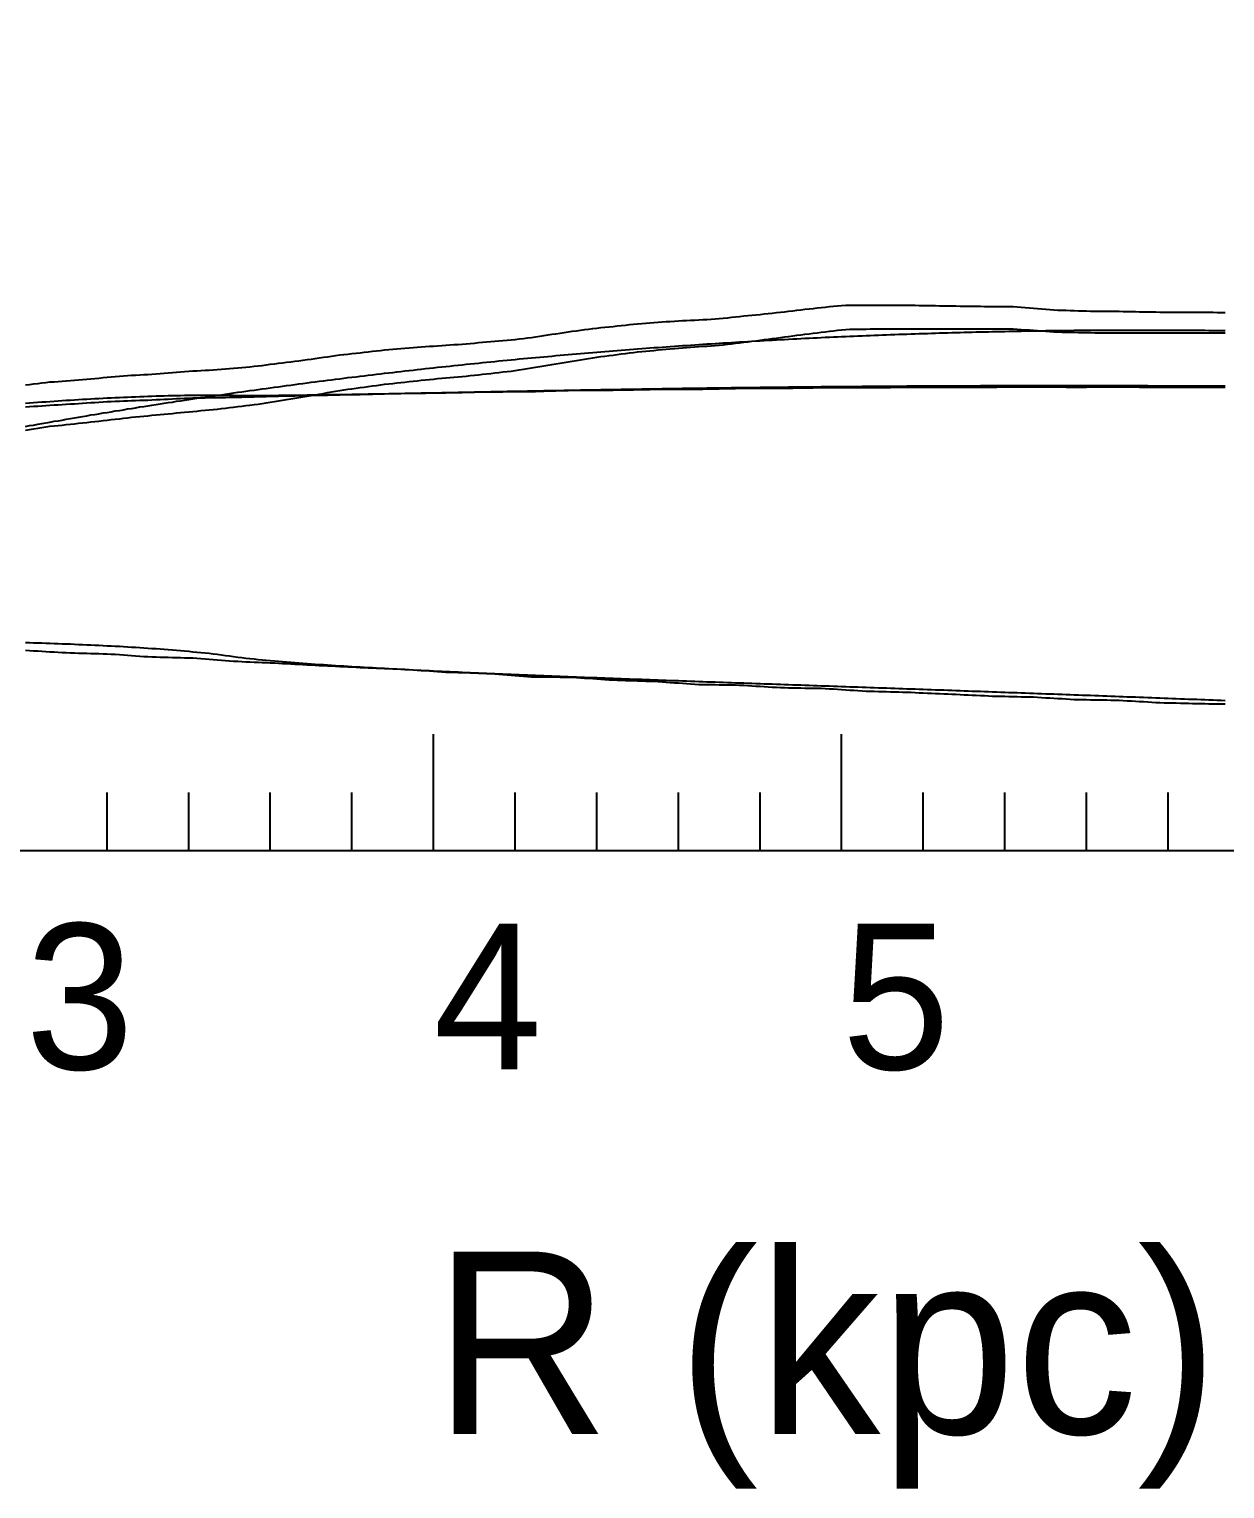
# Model space of a CAD drawing. Extents: x -35 to 185, y -35 to 125.
# Drawn here: x 67.4 to 133, y -35 to 45.1 of the extents above; entities that cross this region are included whole.
import ezdxf

# ---------------------------------------------------------------- set-up
doc = ezdxf.new("R2010")
doc.units = 0

msp = doc.modelspace()

# ---------------------------------------------------------------- linework, layer by layer
at = {"color": 0}
for p, q in [((89.6, 0), (89.6, 6.4)), ((112, 0), (112, 6.4)), ((71.68, 0), (71.68, 3.2)), ((76.16, 0), (76.16, 3.2)), ((80.64, 0), (80.64, 3.2)), ((85.12, 0), (85.12, 3.2)), ((94.08, 0), (94.08, 3.2)), ((98.56, 0), (98.56, 3.2)), ((103.04, 0), (103.04, 3.2)), ((107.52, 0), (107.52, 3.2)), ((116.48, 0), (116.48, 3.2)), ((120.96, 0), (120.96, 3.2)), ((125.44, 0), (125.44, 3.2)), ((129.92, 0), (129.92, 3.2))]:
    msp.add_line(p, q, dxfattribs=at)
msp.add_lwpolyline([(0, 0), (0, 99.174), (179.2, 99.174), (179.2, 0)], close=True, dxfattribs=at)
at = {"color": 1}
msp.add_lwpolyline([(67.2, 25.56), (67.424, 25.586), (67.648, 25.614), (67.872, 25.641), (68.096, 25.668), (68.32, 25.695), (68.544, 25.722), (68.768, 25.733), (68.992, 25.749), (69.216, 25.766), (69.44, 25.782), (69.664, 25.801), (69.888, 25.82), (70.112, 25.839), (70.336, 25.858), (70.56, 25.877), (70.784, 25.896), (71.008, 25.917), (71.232, 25.938), (71.456, 25.959), (71.68, 25.98), (71.904, 25.999), (72.128, 26.016), (72.352, 26.033), (72.576, 26.05), (72.8, 26.067), (73.024, 26.085), (73.248, 26.098), (73.472, 26.111), (73.696, 26.124), (73.92, 26.137), (74.144, 26.15), (74.368, 26.168), (74.592, 26.185), (74.816, 26.203), (75.04, 26.22), (75.264, 26.237), (75.488, 26.254), (75.712, 26.271), (75.936, 26.289), (76.16, 26.306), (76.384, 26.323), (76.608, 26.336), (76.832, 26.349), (77.056, 26.361), (77.28, 26.374), (77.504, 26.386), (77.728, 26.399), (77.952, 26.419), (78.176, 26.438), (78.4, 26.456), (78.624, 26.475), (78.848, 26.495), (79.072, 26.517), (79.296, 26.538), (79.52, 26.56), (79.744, 26.582), (79.968, 26.603), (80.192, 26.632), (80.416, 26.66), (80.64, 26.689), (80.864, 26.717), (81.088, 26.746), (81.312, 26.773), (81.536, 26.801), (81.76, 26.829), (81.984, 26.857), (82.208, 26.885), (82.432, 26.916), (82.656, 26.947), (82.88, 26.978), (83.104, 27.01), (83.328, 27.041), (83.552, 27.073), (83.776, 27.105), (84, 27.137), (84.224, 27.169), (84.448, 27.201), (84.672, 27.233), (84.896, 27.254), (85.12, 27.278), (85.344, 27.303), (85.568, 27.327), (85.792, 27.352), (86.016, 27.377), (86.24, 27.402), (86.464, 27.427), (86.688, 27.452), (86.912, 27.477), (87.136, 27.496), (87.36, 27.516), (87.584, 27.536), (87.808, 27.556), (88.032, 27.576), (88.256, 27.593), (88.48, 27.611), (88.704, 27.629), (88.928, 27.647), (89.152, 27.665), (89.376, 27.68), (89.6, 27.694), (89.824, 27.707), (90.048, 27.721), (90.272, 27.735), (90.496, 27.752), (90.72, 27.768), (90.944, 27.785), (91.168, 27.801), (91.392, 27.818), (91.616, 27.836), (91.84, 27.857), (92.064, 27.878), (92.288, 27.899), (92.512, 27.92), (92.736, 27.938), (92.96, 27.955), (93.184, 27.972), (93.408, 27.99), (93.632, 28.007), (93.856, 28.025), (94.08, 28.055), (94.304, 28.083), (94.528, 28.111), (94.752, 28.139), (94.976, 28.169), (95.2, 28.202), (95.424, 28.235), (95.648, 28.269), (95.872, 28.302), (96.096, 28.335), (96.32, 28.369), (96.544, 28.402), (96.768, 28.436), (96.992, 28.47), (97.216, 28.504), (97.44, 28.533), (97.664, 28.563), (97.888, 28.593), (98.112, 28.623), (98.336, 28.654), (98.56, 28.679), (98.784, 28.701), (99.008, 28.723), (99.232, 28.746), (99.456, 28.768), (99.68, 28.792), (99.904, 28.817), (100.128, 28.842), (100.352, 28.867), (100.576, 28.891), (100.8, 28.916), (101.024, 28.932), (101.248, 28.949), (101.472, 28.967), (101.696, 28.985), (101.92, 29.001), (102.144, 29.016), (102.368, 29.031), (102.592, 29.047), (102.816, 29.062), (103.04, 29.077), (103.264, 29.087), (103.488, 29.097), (103.712, 29.107), (103.936, 29.117), (104.16, 29.127), (104.384, 29.142), (104.608, 29.156), (104.832, 29.169), (105.056, 29.183), (105.28, 29.197), (105.504, 29.219), (105.728, 29.245), (105.952, 29.27), (106.176, 29.295), (106.4, 29.32), (106.624, 29.342), (106.848, 29.364), (107.072, 29.387), (107.296, 29.409), (107.52, 29.431), (107.744, 29.453), (107.968, 29.478), (108.192, 29.502), (108.416, 29.526), (108.64, 29.55), (108.864, 29.576), (109.088, 29.603), (109.312, 29.63), (109.536, 29.658), (109.76, 29.685), (109.984, 29.712), (110.208, 29.736), (110.432, 29.761), (110.656, 29.785), (110.88, 29.81), (111.104, 29.834), (111.328, 29.854), (111.552, 29.875), (111.776, 29.896), (112, 29.918), (112.224, 29.939), (112.448, 29.941), (112.672, 29.939), (112.896, 29.937), (113.12, 29.936), (113.344, 29.934), (113.568, 29.935), (113.792, 29.936), (114.016, 29.937), (114.24, 29.938), (114.464, 29.939), (114.688, 29.939), (114.912, 29.937), (115.136, 29.936), (115.36, 29.934), (115.584, 29.933), (115.808, 29.93), (116.032, 29.927), (116.256, 29.924), (116.48, 29.921), (116.704, 29.918), (116.928, 29.915), (117.152, 29.911), (117.376, 29.907), (117.6, 29.903), (117.824, 29.9), (118.048, 29.896), (118.272, 29.892), (118.496, 29.888), (118.72, 29.884), (118.944, 29.881), (119.168, 29.877), (119.392, 29.874), (119.616, 29.871), (119.84, 29.868), (120.064, 29.865), (120.288, 29.862), (120.512, 29.861), (120.736, 29.859), (120.96, 29.858), (121.184, 29.856), (121.408, 29.855), (121.632, 29.843), (121.856, 29.826), (122.08, 29.81), (122.304, 29.793), (122.528, 29.776), (122.752, 29.758), (122.976, 29.739), (123.2, 29.72), (123.424, 29.701), (123.648, 29.683), (123.872, 29.664), (124.096, 29.66), (124.32, 29.652), (124.544, 29.643), (124.768, 29.635), (124.992, 29.629), (125.216, 29.624), (125.44, 29.618), (125.664, 29.613), (125.888, 29.607), (126.112, 29.602), (126.336, 29.601), (126.56, 29.6), (126.784, 29.599), (127.008, 29.598), (127.232, 29.597), (127.456, 29.592), (127.68, 29.589), (127.904, 29.585), (128.128, 29.581), (128.352, 29.578), (128.576, 29.574), (128.8, 29.571), (129.024, 29.567), (129.248, 29.563), (129.472, 29.56), (129.696, 29.559), (129.92, 29.557), (130.144, 29.555), (130.368, 29.554), (130.592, 29.552), (130.816, 29.551), (131.04, 29.549), (131.264, 29.548), (131.488, 29.546), (131.712, 29.545), (131.936, 29.544), (132.16, 29.543), (132.384, 29.542), (132.608, 29.541), (132.832, 29.54), (133.056, 29.539)], dxfattribs=at)
at = {"color": 2}
for points in [[(67.2, 25.56), (67.424, 25.586), (67.648, 25.614), (67.872, 25.641), (68.096, 25.668), (68.32, 25.695), (68.544, 25.722), (68.768, 25.733), (68.992, 25.749), (69.216, 25.766), (69.44, 25.782), (69.664, 25.801), (69.888, 25.82), (70.112, 25.839), (70.336, 25.858), (70.56, 25.877), (70.784, 25.896), (71.008, 25.917), (71.232, 25.938), (71.456, 25.959), (71.68, 25.98), (71.904, 25.999), (72.128, 26.016), (72.352, 26.033), (72.576, 26.05), (72.8, 26.067), (73.024, 26.085), (73.248, 26.098), (73.472, 26.111), (73.696, 26.124), (73.92, 26.137), (74.144, 26.15), (74.368, 26.168), (74.592, 26.185), (74.816, 26.203), (75.04, 26.22), (75.264, 26.237), (75.488, 26.254), (75.712, 26.271), (75.936, 26.289), (76.16, 26.306), (76.384, 26.323), (76.608, 26.336), (76.832, 26.349), (77.056, 26.361), (77.28, 26.374), (77.504, 26.386), (77.728, 26.399), (77.952, 26.419), (78.176, 26.438), (78.4, 26.456), (78.624, 26.475), (78.848, 26.495), (79.072, 26.517), (79.296, 26.538), (79.52, 26.56), (79.744, 26.582), (79.968, 26.603), (80.192, 26.632), (80.416, 26.66), (80.64, 26.689), (80.864, 26.717), (81.088, 26.746), (81.312, 26.773), (81.536, 26.801), (81.76, 26.829), (81.984, 26.857), (82.208, 26.885), (82.432, 26.916), (82.656, 26.947), (82.88, 26.978), (83.104, 27.01), (83.328, 27.041), (83.552, 27.073), (83.776, 27.105), (84, 27.137), (84.224, 27.169), (84.448, 27.201), (84.672, 27.233), (84.896, 27.254), (85.12, 27.278), (85.344, 27.303), (85.568, 27.327), (85.792, 27.352), (86.016, 27.377), (86.24, 27.402), (86.464, 27.427), (86.688, 27.452), (86.912, 27.477), (87.136, 27.496), (87.36, 27.516), (87.584, 27.536), (87.808, 27.556), (88.032, 27.576), (88.256, 27.593), (88.48, 27.611), (88.704, 27.629), (88.928, 27.647), (89.152, 27.665), (89.376, 27.68), (89.6, 27.694), (89.824, 27.707), (90.048, 27.721), (90.272, 27.735), (90.496, 27.752), (90.72, 27.768), (90.944, 27.785), (91.168, 27.801), (91.392, 27.818), (91.616, 27.836), (91.84, 27.857), (92.064, 27.878), (92.288, 27.899), (92.512, 27.92), (92.736, 27.938), (92.96, 27.955), (93.184, 27.972), (93.408, 27.99), (93.632, 28.007), (93.856, 28.025), (94.08, 28.055), (94.304, 28.083), (94.528, 28.111), (94.752, 28.139), (94.976, 28.169), (95.2, 28.202), (95.424, 28.235), (95.648, 28.269), (95.872, 28.302), (96.096, 28.335), (96.32, 28.369), (96.544, 28.402), (96.768, 28.436), (96.992, 28.47), (97.216, 28.504), (97.44, 28.533), (97.664, 28.563), (97.888, 28.593), (98.112, 28.623), (98.336, 28.654), (98.56, 28.679), (98.784, 28.701), (99.008, 28.723), (99.232, 28.746), (99.456, 28.768), (99.68, 28.792), (99.904, 28.817), (100.128, 28.842), (100.352, 28.867), (100.576, 28.891), (100.8, 28.916), (101.024, 28.932), (101.248, 28.949), (101.472, 28.967), (101.696, 28.985), (101.92, 29.001), (102.144, 29.016), (102.368, 29.031), (102.592, 29.047), (102.816, 29.062), (103.04, 29.077), (103.264, 29.087), (103.488, 29.097), (103.712, 29.107), (103.936, 29.117), (104.16, 29.127), (104.384, 29.142), (104.608, 29.156), (104.832, 29.169), (105.056, 29.183), (105.28, 29.197), (105.504, 29.219), (105.728, 29.245), (105.952, 29.27), (106.176, 29.295), (106.4, 29.32), (106.624, 29.342), (106.848, 29.364), (107.072, 29.387), (107.296, 29.409), (107.52, 29.431), (107.744, 29.453), (107.968, 29.478), (108.192, 29.502), (108.416, 29.526), (108.64, 29.55), (108.864, 29.576), (109.088, 29.603), (109.312, 29.63), (109.536, 29.658), (109.76, 29.685), (109.984, 29.712), (110.208, 29.736), (110.432, 29.761), (110.656, 29.785), (110.88, 29.81), (111.104, 29.834), (111.328, 29.854), (111.552, 29.875), (111.776, 29.896), (112, 29.918), (112.224, 29.939), (112.448, 29.941), (112.672, 29.939), (112.896, 29.937), (113.12, 29.936), (113.344, 29.934), (113.568, 29.935), (113.792, 29.936), (114.016, 29.937), (114.24, 29.938), (114.464, 29.939), (114.688, 29.939), (114.912, 29.937), (115.136, 29.936), (115.36, 29.934), (115.584, 29.933), (115.808, 29.93), (116.032, 29.927), (116.256, 29.924), (116.48, 29.921), (116.704, 29.918), (116.928, 29.915), (117.152, 29.911), (117.376, 29.907), (117.6, 29.903), (117.824, 29.9), (118.048, 29.896), (118.272, 29.892), (118.496, 29.888), (118.72, 29.884), (118.944, 29.881), (119.168, 29.877), (119.392, 29.874), (119.616, 29.871), (119.84, 29.868), (120.064, 29.865), (120.288, 29.862), (120.512, 29.861), (120.736, 29.859), (120.96, 29.858), (121.184, 29.856), (121.408, 29.855), (121.632, 29.843), (121.856, 29.826), (122.08, 29.81), (122.304, 29.793), (122.528, 29.776), (122.752, 29.758), (122.976, 29.739), (123.2, 29.72), (123.424, 29.701), (123.648, 29.683), (123.872, 29.664), (124.096, 29.66), (124.32, 29.652), (124.544, 29.643), (124.768, 29.635), (124.992, 29.629), (125.216, 29.624), (125.44, 29.618), (125.664, 29.613), (125.888, 29.607), (126.112, 29.602), (126.336, 29.601), (126.56, 29.6), (126.784, 29.599), (127.008, 29.598), (127.232, 29.597), (127.456, 29.592), (127.68, 29.589), (127.904, 29.585), (128.128, 29.581), (128.352, 29.578), (128.576, 29.574), (128.8, 29.571), (129.024, 29.567), (129.248, 29.563), (129.472, 29.56), (129.696, 29.559), (129.92, 29.557), (130.144, 29.555), (130.368, 29.554), (130.592, 29.552), (130.816, 29.551), (131.04, 29.549), (131.264, 29.548), (131.488, 29.546), (131.712, 29.545), (131.936, 29.544), (132.16, 29.543), (132.384, 29.542), (132.608, 29.541), (132.832, 29.54), (133.056, 29.539)], [(67.2, 23.276), (67.424, 23.325), (67.648, 23.355), (67.872, 23.396), (68.096, 23.445), (68.32, 23.474), (68.544, 23.515), (68.768, 23.563), (68.992, 23.592), (69.216, 23.632), (69.44, 23.679), (69.664, 23.709), (69.888, 23.748), (70.112, 23.794), (70.336, 23.824), (70.56, 23.863), (70.784, 23.908), (71.008, 23.937), (71.232, 23.975), (71.456, 24.02), (71.68, 24.049), (71.904, 24.087), (72.128, 24.131), (72.352, 24.159), (72.576, 24.196), (72.8, 24.24), (73.024, 24.268), (73.248, 24.305), (73.472, 24.347), (73.696, 24.375), (73.92, 24.412), (74.144, 24.453), (74.368, 24.481), (74.592, 24.517), (74.816, 24.558), (75.04, 24.586), (75.264, 24.621), (75.488, 24.661), (75.712, 24.689), (75.936, 24.723), (76.16, 24.763), (76.384, 24.79), (76.608, 24.825), (76.832, 24.864), (77.056, 24.891), (77.28, 24.924), (77.504, 24.963), (77.728, 24.989), (77.952, 25.022), (78.176, 25.06), (78.4, 25.087), (78.624, 25.119), (78.848, 25.156), (79.072, 25.182), (79.296, 25.214), (79.52, 25.251), (79.744, 25.277), (79.968, 25.308), (80.192, 25.344), (80.416, 25.37), (80.64, 25.401), (80.864, 25.436), (81.088, 25.461), (81.312, 25.492), (81.536, 25.526), (81.76, 25.551), (81.984, 25.581), (82.208, 25.615), (82.432, 25.64), (82.656, 25.669), (82.88, 25.703), (83.104, 25.727), (83.328, 25.756), (83.552, 25.789), (83.776, 25.813), (84, 25.842), (84.224, 25.874), (84.448, 25.898), (84.672, 25.926), (84.896, 25.957), (85.12, 25.981), (85.344, 26.008), (85.568, 26.039), (85.792, 26.063), (86.016, 26.089), (86.24, 26.12), (86.464, 26.143), (86.688, 26.169), (86.912, 26.199), (87.136, 26.222), (87.36, 26.248), (87.584, 26.277), (87.808, 26.3), (88.032, 26.325), (88.256, 26.354), (88.48, 26.376), (88.704, 26.401), (88.928, 26.429), (89.152, 26.451), (89.376, 26.475), (89.6, 26.503), (89.824, 26.524), (90.048, 26.548), (90.272, 26.575), (90.496, 26.596), (90.72, 26.62), (90.944, 26.647), (91.168, 26.667), (91.392, 26.69), (91.616, 26.716), (91.84, 26.737), (92.064, 26.759), (92.288, 26.785), (92.512, 26.805), (92.736, 26.827), (92.96, 26.852), (93.184, 26.872), (93.408, 26.893), (93.632, 26.918), (93.856, 26.937), (94.08, 26.958), (94.304, 26.982), (94.528, 27.001), (94.752, 27.022), (94.976, 27.045), (95.2, 27.064), (95.424, 27.084), (95.648, 27.107), (95.872, 27.125), (96.096, 27.145), (96.32, 27.168), (96.544, 27.186), (96.768, 27.205), (96.992, 27.227), (97.216, 27.244), (97.44, 27.263), (97.664, 27.285), (97.888, 27.302), (98.112, 27.32), (98.336, 27.341), (98.56, 27.358), (98.784, 27.376), (99.008, 27.396), (99.232, 27.413), (99.456, 27.43), (99.68, 27.45), (99.904, 27.466), (100.128, 27.483), (100.352, 27.503), (100.576, 27.519), (100.8, 27.535), (101.024, 27.554), (101.248, 27.57), (101.472, 27.586), (101.696, 27.604), (101.92, 27.619), (102.144, 27.635), (102.368, 27.653), (102.592, 27.668), (102.816, 27.683), (103.04, 27.7), (103.264, 27.715), (103.488, 27.73), (103.712, 27.746), (103.936, 27.76), (104.16, 27.775), (104.384, 27.791), (104.608, 27.805), (104.832, 27.819), (105.056, 27.835), (105.28, 27.848), (105.504, 27.862), (105.728, 27.877), (105.952, 27.89), (106.176, 27.903), (106.4, 27.918), (106.624, 27.931), (106.848, 27.943), (107.072, 27.958), (107.296, 27.97), (107.52, 27.982), (107.744, 27.996), (107.968, 28.008), (108.192, 28.02), (108.416, 28.034), (108.64, 28.045), (108.864, 28.056), (109.088, 28.07), (109.312, 28.081), (109.536, 28.092), (109.76, 28.104), (109.984, 28.115), (110.208, 28.125), (110.432, 28.138), (110.656, 28.148), (110.88, 28.158), (111.104, 28.17), (111.328, 28.18), (111.552, 28.189), (111.776, 28.201), (112, 28.21), (112.224, 28.219), (112.448, 28.23), (112.672, 28.239), (112.896, 28.248), (113.12, 28.259), (113.344, 28.267), (113.568, 28.276), (113.792, 28.286), (114.016, 28.294), (114.24, 28.302), (114.464, 28.312), (114.688, 28.32), (114.912, 28.327), (115.136, 28.336), (115.36, 28.344), (115.584, 28.351), (115.808, 28.36), (116.032, 28.367), (116.256, 28.374), (116.48, 28.382), (116.704, 28.389), (116.928, 28.395), (117.152, 28.403), (117.376, 28.409), (117.6, 28.415), (117.824, 28.422), (118.048, 28.428), (118.272, 28.434), (118.496, 28.441), (118.72, 28.447), (118.944, 28.452), (119.168, 28.458), (119.392, 28.463), (119.616, 28.468), (119.84, 28.474), (120.064, 28.479), (120.288, 28.483), (120.512, 28.489), (120.736, 28.493), (120.96, 28.497), (121.184, 28.502), (121.408, 28.506), (121.632, 28.51), (121.856, 28.515), (122.08, 28.518), (122.304, 28.522), (122.528, 28.526), (122.752, 28.529), (122.976, 28.532), (123.2, 28.536), (123.424, 28.539), (123.648, 28.541), (123.872, 28.544), (124.096, 28.547), (124.32, 28.549), (124.544, 28.552), (124.768, 28.554), (124.992, 28.555), (125.216, 28.558), (125.44, 28.56), (125.664, 28.561), (125.888, 28.563), (126.112, 28.564), (126.336, 28.565), (126.56, 28.567), (126.784, 28.568), (127.008, 28.568), (127.232, 28.569), (127.456, 28.57), (127.68, 28.57), (127.904, 28.571), (128.128, 28.571), (128.352, 28.571), (128.576, 28.571), (128.8, 28.571), (129.024, 28.57), (129.248, 28.57), (129.472, 28.569), (129.696, 28.568), (129.92, 28.568), (130.144, 28.567), (130.368, 28.565), (130.592, 28.564), (130.816, 28.563), (131.04, 28.561), (131.264, 28.56), (131.488, 28.558), (131.712, 28.556), (131.936, 28.554), (132.16, 28.552), (132.384, 28.549), (132.608, 28.547), (132.832, 28.545), (133.056, 28.541)], [(67.2, 11.422), (67.424, 11.416), (67.648, 11.411), (67.872, 11.403), (68.096, 11.397), (68.32, 11.392), (68.544, 11.382), (68.768, 11.375), (68.992, 11.367), (69.216, 11.36), (69.44, 11.35), (69.664, 11.342), (69.888, 11.334), (70.112, 11.323), (70.336, 11.314), (70.56, 11.304), (70.784, 11.294), (71.008, 11.283), (71.232, 11.273), (71.456, 11.263), (71.68, 11.25), (71.904, 11.238), (72.128, 11.226), (72.352, 11.214), (72.576, 11.201), (72.8, 11.189), (73.024, 11.176), (73.248, 11.161), (73.472, 11.147), (73.696, 11.132), (73.92, 11.118), (74.144, 11.102), (74.368, 11.087), (74.592, 11.071), (74.816, 11.053), (75.04, 11.036), (75.264, 11.018), (75.488, 11), (75.712, 10.981), (75.936, 10.962), (76.16, 10.943), (76.384, 10.921), (76.608, 10.9), (76.832, 10.878), (77.056, 10.855), (77.28, 10.83), (77.504, 10.805), (77.728, 10.778), (77.952, 10.748), (78.176, 10.718), (78.4, 10.686), (78.624, 10.655), (78.848, 10.624), (79.072, 10.596), (79.296, 10.569), (79.52, 10.543), (79.744, 10.519), (79.968, 10.496), (80.192, 10.474), (80.416, 10.452), (80.64, 10.432), (80.864, 10.412), (81.088, 10.392), (81.312, 10.374), (81.536, 10.355), (81.76, 10.338), (81.984, 10.32), (82.208, 10.303), (82.432, 10.287), (82.656, 10.27), (82.88, 10.254), (83.104, 10.238), (83.328, 10.223), (83.552, 10.208), (83.776, 10.193), (84, 10.179), (84.224, 10.164), (84.448, 10.15), (84.672, 10.136), (84.896, 10.122), (85.12, 10.108), (85.344, 10.096), (85.568, 10.083), (85.792, 10.069), (86.016, 10.056), (86.24, 10.044), (86.464, 10.031), (86.688, 10.019), (86.912, 10.007), (87.136, 9.995), (87.36, 9.983), (87.584, 9.971), (87.808, 9.959), (88.032, 9.948), (88.256, 9.936), (88.48, 9.925), (88.704, 9.914), (88.928, 9.903), (89.152, 9.892), (89.376, 9.881), (89.6, 9.87), (89.824, 9.859), (90.048, 9.849), (90.272, 9.839), (90.496, 9.828), (90.72, 9.818), (90.944, 9.807), (91.168, 9.797), (91.392, 9.787), (91.616, 9.777), (91.84, 9.768), (92.064, 9.757), (92.288, 9.748), (92.512, 9.738), (92.736, 9.728), (92.96, 9.718), (93.184, 9.709), (93.408, 9.7), (93.632, 9.69), (93.856, 9.681), (94.08, 9.671), (94.304, 9.662), (94.528, 9.653), (94.752, 9.644), (94.976, 9.635), (95.2, 9.626), (95.424, 9.617), (95.648, 9.608), (95.872, 9.599), (96.096, 9.59), (96.32, 9.581), (96.544, 9.573), (96.768, 9.563), (96.992, 9.555), (97.216, 9.546), (97.44, 9.537), (97.664, 9.529), (97.888, 9.52), (98.112, 9.512), (98.336, 9.503), (98.56, 9.495), (98.784, 9.486), (99.008, 9.478), (99.232, 9.469), (99.456, 9.461), (99.68, 9.453), (99.904, 9.444), (100.128, 9.436), (100.352, 9.428), (100.576, 9.419), (100.8, 9.411), (101.024, 9.403), (101.248, 9.395), (101.472, 9.387), (101.696, 9.378), (101.92, 9.37), (102.144, 9.362), (102.368, 9.354), (102.592, 9.346), (102.816, 9.338), (103.04, 9.33), (103.264, 9.322), (103.488, 9.314), (103.712, 9.306), (103.936, 9.298), (104.16, 9.29), (104.384, 9.282), (104.608, 9.274), (104.832, 9.266), (105.056, 9.258), (105.28, 9.25), (105.504, 9.242), (105.728, 9.234), (105.952, 9.227), (106.176, 9.218), (106.4, 9.211), (106.624, 9.203), (106.848, 9.195), (107.072, 9.187), (107.296, 9.179), (107.52, 9.171), (107.744, 9.163), (107.968, 9.156), (108.192, 9.148), (108.416, 9.14), (108.64, 9.132), (108.864, 9.124), (109.088, 9.116), (109.312, 9.108), (109.536, 9.101), (109.76, 9.093), (109.984, 9.085), (110.208, 9.077), (110.432, 9.07), (110.656, 9.062), (110.88, 9.054), (111.104, 9.046), (111.328, 9.038), (111.552, 9.03), (111.776, 9.022), (112, 9.015), (112.224, 9.007), (112.448, 8.999), (112.672, 8.991), (112.896, 8.983), (113.12, 8.975), (113.344, 8.968), (113.568, 8.96), (113.792, 8.952), (114.016, 8.944), (114.24, 8.936), (114.464, 8.928), (114.688, 8.921), (114.912, 8.913), (115.136, 8.905), (115.36, 8.897), (115.584, 8.889), (115.808, 8.881), (116.032, 8.873), (116.256, 8.865), (116.48, 8.857), (116.704, 8.85), (116.928, 8.842), (117.152, 8.834), (117.376, 8.826), (117.6, 8.818), (117.824, 8.81), (118.048, 8.802), (118.272, 8.794), (118.496, 8.786), (118.72, 8.778), (118.944, 8.77), (119.168, 8.762), (119.392, 8.754), (119.616, 8.746), (119.84, 8.738), (120.064, 8.73), (120.288, 8.722), (120.512, 8.714), (120.736, 8.706), (120.96, 8.698), (121.184, 8.689), (121.408, 8.681), (121.632, 8.673), (121.856, 8.665), (122.08, 8.657), (122.304, 8.649), (122.528, 8.641), (122.752, 8.633), (122.976, 8.625), (123.2, 8.616), (123.424, 8.608), (123.648, 8.6), (123.872, 8.592), (124.096, 8.583), (124.32, 8.575), (124.544, 8.567), (124.768, 8.559), (124.992, 8.55), (125.216, 8.542), (125.44, 8.534), (125.664, 8.526), (125.888, 8.517), (126.112, 8.509), (126.336, 8.501), (126.56, 8.492), (126.784, 8.484), (127.008, 8.476), (127.232, 8.467), (127.456, 8.459), (127.68, 8.45), (127.904, 8.442), (128.128, 8.434), (128.352, 8.425), (128.576, 8.417), (128.8, 8.408), (129.024, 8.4), (129.248, 8.391), (129.472, 8.383), (129.696, 8.374), (129.92, 8.366), (130.144, 8.357), (130.368, 8.349), (130.592, 8.34), (130.816, 8.332), (131.04, 8.323), (131.264, 8.314), (131.488, 8.306), (131.712, 8.297), (131.936, 8.289), (132.16, 8.28), (132.384, 8.271), (132.608, 8.263), (132.832, 8.254), (133.056, 8.245)]]:
    msp.add_lwpolyline(points, dxfattribs=at)
at = {"color": 6}
msp.add_lwpolyline([(67.2, 23.073), (67.424, 23.109), (67.648, 23.145), (67.872, 23.181), (68.096, 23.217), (68.32, 23.253), (68.544, 23.289), (68.768, 23.307), (68.992, 23.331), (69.216, 23.355), (69.44, 23.38), (69.664, 23.404), (69.888, 23.428), (70.112, 23.452), (70.336, 23.476), (70.56, 23.5), (70.784, 23.524), (71.008, 23.55), (71.232, 23.576), (71.456, 23.602), (71.68, 23.628), (71.904, 23.654), (72.128, 23.68), (72.352, 23.706), (72.576, 23.732), (72.8, 23.758), (73.024, 23.784), (73.248, 23.805), (73.472, 23.827), (73.696, 23.848), (73.92, 23.869), (74.144, 23.891), (74.368, 23.912), (74.592, 23.933), (74.816, 23.955), (75.04, 23.976), (75.264, 23.997), (75.488, 24.018), (75.712, 24.04), (75.936, 24.061), (76.16, 24.082), (76.384, 24.104), (76.608, 24.125), (76.832, 24.146), (77.056, 24.168), (77.28, 24.189), (77.504, 24.21), (77.728, 24.231), (77.952, 24.261), (78.176, 24.289), (78.4, 24.317), (78.624, 24.345), (78.848, 24.372), (79.072, 24.4), (79.296, 24.428), (79.52, 24.456), (79.744, 24.483), (79.968, 24.511), (80.192, 24.546), (80.416, 24.582), (80.64, 24.617), (80.864, 24.652), (81.088, 24.687), (81.312, 24.722), (81.536, 24.758), (81.76, 24.793), (81.984, 24.828), (82.208, 24.863), (82.432, 24.901), (82.656, 24.94), (82.88, 24.979), (83.104, 25.018), (83.328, 25.057), (83.552, 25.095), (83.776, 25.134), (84, 25.173), (84.224, 25.212), (84.448, 25.251), (84.672, 25.29), (84.896, 25.317), (85.12, 25.348), (85.344, 25.378), (85.568, 25.409), (85.792, 25.439), (86.016, 25.47), (86.24, 25.5), (86.464, 25.531), (86.688, 25.562), (86.912, 25.592), (87.136, 25.616), (87.36, 25.641), (87.584, 25.666), (87.808, 25.691), (88.032, 25.716), (88.256, 25.741), (88.48, 25.766), (88.704, 25.791), (88.928, 25.816), (89.152, 25.841), (89.376, 25.863), (89.6, 25.883), (89.824, 25.903), (90.048, 25.924), (90.272, 25.944), (90.496, 25.965), (90.72, 25.985), (90.944, 26.005), (91.168, 26.026), (91.392, 26.046), (91.616, 26.069), (91.84, 26.094), (92.064, 26.119), (92.288, 26.144), (92.512, 26.169), (92.736, 26.194), (92.96, 26.219), (93.184, 26.244), (93.408, 26.269), (93.632, 26.294), (93.856, 26.319), (94.08, 26.357), (94.304, 26.394), (94.528, 26.43), (94.752, 26.466), (94.976, 26.502), (95.2, 26.538), (95.424, 26.574), (95.648, 26.61), (95.872, 26.646), (96.096, 26.683), (96.32, 26.719), (96.544, 26.757), (96.768, 26.794), (96.992, 26.831), (97.216, 26.868), (97.44, 26.905), (97.664, 26.942), (97.888, 26.979), (98.112, 27.016), (98.336, 27.053), (98.56, 27.085), (98.784, 27.113), (99.008, 27.142), (99.232, 27.171), (99.456, 27.199), (99.68, 27.228), (99.904, 27.257), (100.128, 27.286), (100.352, 27.314), (100.576, 27.343), (100.8, 27.372), (101.024, 27.391), (101.248, 27.412), (101.472, 27.433), (101.696, 27.454), (101.92, 27.476), (102.144, 27.497), (102.368, 27.518), (102.592, 27.54), (102.816, 27.561), (103.04, 27.582), (103.264, 27.598), (103.488, 27.614), (103.712, 27.629), (103.936, 27.645), (104.16, 27.661), (104.384, 27.676), (104.608, 27.692), (104.832, 27.708), (105.056, 27.724), (105.28, 27.739), (105.504, 27.764), (105.728, 27.792), (105.952, 27.82), (106.176, 27.847), (106.4, 27.875), (106.624, 27.903), (106.848, 27.931), (107.072, 27.959), (107.296, 27.986), (107.52, 28.014), (107.744, 28.042), (107.968, 28.072), (108.192, 28.102), (108.416, 28.132), (108.64, 28.161), (108.864, 28.191), (109.088, 28.221), (109.312, 28.25), (109.536, 28.28), (109.76, 28.309), (109.984, 28.339), (110.208, 28.366), (110.432, 28.392), (110.656, 28.419), (110.88, 28.446), (111.104, 28.473), (111.328, 28.5), (111.552, 28.527), (111.776, 28.554), (112, 28.58), (112.224, 28.607), (112.448, 28.614), (112.672, 28.616), (112.896, 28.619), (113.12, 28.622), (113.344, 28.625), (113.568, 28.628), (113.792, 28.63), (114.016, 28.633), (114.24, 28.636), (114.464, 28.639), (114.688, 28.64), (114.912, 28.64), (115.136, 28.64), (115.36, 28.64), (115.584, 28.64), (115.808, 28.64), (116.032, 28.64), (116.256, 28.64), (116.48, 28.64), (116.704, 28.64), (116.928, 28.64), (117.152, 28.639), (117.376, 28.638), (117.6, 28.637), (117.824, 28.636), (118.048, 28.635), (118.272, 28.634), (118.496, 28.633), (118.72, 28.632), (118.944, 28.631), (119.168, 28.63), (119.392, 28.63), (119.616, 28.63), (119.84, 28.63), (120.064, 28.63), (120.288, 28.63), (120.512, 28.63), (120.736, 28.63), (120.96, 28.63), (121.184, 28.63), (121.408, 28.63), (121.632, 28.62), (121.856, 28.604), (122.08, 28.589), (122.304, 28.573), (122.528, 28.557), (122.752, 28.541), (122.976, 28.526), (123.2, 28.51), (123.424, 28.494), (123.648, 28.478), (123.872, 28.463), (124.096, 28.462), (124.32, 28.457), (124.544, 28.453), (124.768, 28.448), (124.992, 28.443), (125.216, 28.439), (125.44, 28.434), (125.664, 28.43), (125.888, 28.425), (126.112, 28.42), (126.336, 28.421), (126.56, 28.421), (126.784, 28.421), (127.008, 28.421), (127.232, 28.421), (127.456, 28.421), (127.68, 28.421), (127.904, 28.421), (128.128, 28.421), (128.352, 28.421), (128.576, 28.421), (128.8, 28.421), (129.024, 28.421), (129.248, 28.421), (129.472, 28.421), (129.696, 28.421), (129.92, 28.421), (130.144, 28.421), (130.368, 28.421), (130.592, 28.421), (130.816, 28.421), (131.04, 28.421), (131.264, 28.421), (131.488, 28.421), (131.712, 28.421), (131.936, 28.421), (132.16, 28.421), (132.384, 28.421), (132.608, 28.421), (132.832, 28.421), (133.056, 28.421)], dxfattribs=at)
at = {"color": 3}
msp.add_lwpolyline([(67.2, 24.552), (67.424, 24.569), (67.648, 24.586), (67.872, 24.604), (68.096, 24.623), (68.32, 24.637), (68.544, 24.653), (68.768, 24.67), (68.992, 24.685), (69.216, 24.699), (69.44, 24.715), (69.664, 24.731), (69.888, 24.742), (70.112, 24.756), (70.336, 24.771), (70.56, 24.783), (70.784, 24.795), (71.008, 24.808), (71.232, 24.822), (71.456, 24.831), (71.68, 24.843), (71.904, 24.855), (72.128, 24.864), (72.352, 24.874), (72.576, 24.884), (72.8, 24.895), (73.024, 24.902), (73.248, 24.911), (73.472, 24.921), (73.696, 24.928), (73.92, 24.935), (74.144, 24.943), (74.368, 24.951), (74.592, 24.956), (74.816, 24.962), (75.04, 24.969), (75.264, 24.973), (75.488, 24.978), (75.712, 24.983), (75.936, 24.988), (76.16, 24.989), (76.384, 24.993), (76.608, 24.996), (76.832, 24.997), (77.056, 24.998), (77.28, 25), (77.504, 25.001), (77.728, 24.998), (77.952, 24.997), (78.176, 24.995), (78.4, 24.991), (78.624, 24.988), (78.848, 24.986), (79.072, 24.984), (79.296, 24.982), (79.52, 24.981), (79.744, 24.982), (79.968, 24.982), (80.192, 24.982), (80.416, 24.984), (80.64, 24.986), (80.864, 24.986), (81.088, 24.988), (81.312, 24.991), (81.536, 24.993), (81.76, 24.995), (81.984, 24.998), (82.208, 25.002), (82.432, 25.003), (82.656, 25.006), (82.88, 25.01), (83.104, 25.013), (83.328, 25.016), (83.552, 25.02), (83.776, 25.024), (84, 25.026), (84.224, 25.03), (84.448, 25.034), (84.672, 25.037), (84.896, 25.041), (85.12, 25.045), (85.344, 25.05), (85.568, 25.052), (85.792, 25.057), (86.016, 25.061), (86.24, 25.065), (86.464, 25.069), (86.688, 25.073), (86.912, 25.078), (87.136, 25.081), (87.36, 25.086), (87.584, 25.09), (87.808, 25.094), (88.032, 25.098), (88.256, 25.103), (88.48, 25.108), (88.704, 25.111), (88.928, 25.116), (89.152, 25.121), (89.376, 25.124), (89.6, 25.128), (89.824, 25.133), (90.048, 25.138), (90.272, 25.141), (90.496, 25.146), (90.72, 25.151), (90.944, 25.155), (91.168, 25.159), (91.392, 25.164), (91.616, 25.169), (91.84, 25.172), (92.064, 25.177), (92.288, 25.182), (92.512, 25.185), (92.736, 25.189), (92.96, 25.194), (93.184, 25.199), (93.408, 25.202), (93.632, 25.207), (93.856, 25.212), (94.08, 25.216), (94.304, 25.219), (94.528, 25.224), (94.752, 25.229), (94.976, 25.232), (95.2, 25.236), (95.424, 25.241), (95.648, 25.245), (95.872, 25.249), (96.096, 25.253), (96.32, 25.258), (96.544, 25.261), (96.768, 25.265), (96.992, 25.27), (97.216, 25.273), (97.44, 25.277), (97.664, 25.281), (97.888, 25.286), (98.112, 25.289), (98.336, 25.293), (98.56, 25.297), (98.784, 25.301), (99.008, 25.304), (99.232, 25.308), (99.456, 25.313), (99.68, 25.315), (99.904, 25.319), (100.128, 25.324), (100.352, 25.327), (100.576, 25.33), (100.8, 25.334), (101.024, 25.338), (101.248, 25.341), (101.472, 25.345), (101.696, 25.349), (101.92, 25.352), (102.144, 25.355), (102.368, 25.359), (102.592, 25.363), (102.816, 25.365), (103.04, 25.368), (103.264, 25.372), (103.488, 25.375), (103.712, 25.378), (103.936, 25.382), (104.16, 25.385), (104.384, 25.387), (104.608, 25.391), (104.832, 25.394), (105.056, 25.397), (105.28, 25.4), (105.504, 25.403), (105.728, 25.406), (105.952, 25.408), (106.176, 25.411), (106.4, 25.415), (106.624, 25.417), (106.848, 25.42), (107.072, 25.423), (107.296, 25.426), (107.52, 25.428), (107.744, 25.43), (107.968, 25.433), (108.192, 25.436), (108.416, 25.438), (108.64, 25.441), (108.864, 25.444), (109.088, 25.445), (109.312, 25.448), (109.536, 25.45), (109.76, 25.452), (109.984, 25.455), (110.208, 25.457), (110.432, 25.46), (110.656, 25.461), (110.88, 25.463), (111.104, 25.466), (111.328, 25.468), (111.552, 25.469), (111.776, 25.472), (112, 25.474), (112.224, 25.475), (112.448, 25.477), (112.672, 25.479), (112.896, 25.481), (113.12, 25.483), (113.344, 25.485), (113.568, 25.487), (113.792, 25.487), (114.016, 25.489), (114.24, 25.491), (114.464, 25.493), (114.688, 25.494), (114.912, 25.496), (115.136, 25.497), (115.36, 25.498), (115.584, 25.5), (115.808, 25.501), (116.032, 25.502), (116.256, 25.503), (116.48, 25.505), (116.704, 25.506), (116.928, 25.507), (117.152, 25.508), (117.376, 25.51), (117.6, 25.51), (117.824, 25.511), (118.048, 25.512), (118.272, 25.514), (118.496, 25.514), (118.72, 25.515), (118.944, 25.516), (119.168, 25.517), (119.392, 25.517), (119.616, 25.518), (119.84, 25.519), (120.064, 25.519), (120.288, 25.52), (120.512, 25.521), (120.736, 25.521), (120.96, 25.522), (121.184, 25.522), (121.408, 25.523), (121.632, 25.523), (121.856, 25.523), (122.08, 25.524), (122.304, 25.524), (122.528, 25.524), (122.752, 25.525), (122.976, 25.525), (123.2, 25.525), (123.424, 25.525), (123.648, 25.525), (123.872, 25.525), (124.096, 25.525), (124.32, 25.525), (124.544, 25.525), (124.768, 25.525), (124.992, 25.525), (125.216, 25.525), (125.44, 25.525), (125.664, 25.524), (125.888, 25.524), (126.112, 25.524), (126.336, 25.523), (126.56, 25.523), (126.784, 25.523), (127.008, 25.522), (127.232, 25.522), (127.456, 25.521), (127.68, 25.521), (127.904, 25.52), (128.128, 25.52), (128.352, 25.519), (128.576, 25.519), (128.8, 25.518), (129.024, 25.517), (129.248, 25.517), (129.472, 25.516), (129.696, 25.515), (129.92, 25.514), (130.144, 25.513), (130.368, 25.512), (130.592, 25.511), (130.816, 25.511), (131.04, 25.509), (131.264, 25.508), (131.488, 25.508), (131.712, 25.506), (131.936, 25.505), (132.16, 25.504), (132.384, 25.503), (132.608, 25.502), (132.832, 25.501), (133.056, 25.5)], dxfattribs=at)
at = {"color": 4}
msp.add_lwpolyline([(67.2, 24.358), (67.424, 24.372), (67.648, 24.385), (67.872, 24.401), (68.096, 24.417), (68.32, 24.428), (68.544, 24.443), (68.768, 24.458), (68.992, 24.47), (69.216, 24.483), (69.44, 24.497), (69.664, 24.513), (69.888, 24.526), (70.112, 24.542), (70.336, 24.558), (70.56, 24.572), (70.784, 24.586), (71.008, 24.602), (71.232, 24.617), (71.456, 24.628), (71.68, 24.643), (71.904, 24.655), (72.128, 24.664), (72.352, 24.672), (72.576, 24.682), (72.8, 24.691), (73.024, 24.697), (73.248, 24.707), (73.472, 24.716), (73.696, 24.723), (73.92, 24.73), (74.144, 24.738), (74.368, 24.751), (74.592, 24.761), (74.816, 24.773), (75.04, 24.784), (75.264, 24.795), (75.488, 24.805), (75.712, 24.816), (75.936, 24.827), (76.16, 24.835), (76.384, 24.845), (76.608, 24.851), (76.832, 24.855), (77.056, 24.858), (77.28, 24.863), (77.504, 24.867), (77.728, 24.869), (77.952, 24.873), (78.176, 24.877), (78.4, 24.88), (78.624, 24.882), (78.848, 24.888), (79.072, 24.894), (79.296, 24.899), (79.52, 24.905), (79.744, 24.912), (79.968, 24.917), (80.192, 24.923), (80.416, 24.929), (80.64, 24.935), (80.864, 24.94), (81.088, 24.946), (81.312, 24.951), (81.536, 24.956), (81.76, 24.96), (81.984, 24.966), (82.208, 24.971), (82.432, 24.974), (82.656, 24.98), (82.88, 24.985), (83.104, 24.989), (83.328, 24.994), (83.552, 24.999), (83.776, 25.005), (84, 25.008), (84.224, 25.014), (84.448, 25.019), (84.672, 25.024), (84.896, 25.028), (85.12, 25.034), (85.344, 25.039), (85.568, 25.042), (85.792, 25.048), (86.016, 25.054), (86.24, 25.059), (86.464, 25.064), (86.688, 25.07), (86.912, 25.076), (87.136, 25.08), (87.36, 25.086), (87.584, 25.092), (87.808, 25.096), (88.032, 25.101), (88.256, 25.104), (88.48, 25.107), (88.704, 25.109), (88.928, 25.112), (89.152, 25.115), (89.376, 25.118), (89.6, 25.12), (89.824, 25.124), (90.048, 25.127), (90.272, 25.128), (90.496, 25.135), (90.72, 25.141), (90.944, 25.146), (91.168, 25.151), (91.392, 25.157), (91.616, 25.163), (91.84, 25.167), (92.064, 25.173), (92.288, 25.178), (92.512, 25.183), (92.736, 25.185), (92.96, 25.186), (93.184, 25.188), (93.408, 25.188), (93.632, 25.19), (93.856, 25.191), (94.08, 25.192), (94.304, 25.193), (94.528, 25.194), (94.752, 25.196), (94.976, 25.199), (95.2, 25.206), (95.424, 25.213), (95.648, 25.219), (95.872, 25.225), (96.096, 25.232), (96.32, 25.239), (96.544, 25.244), (96.768, 25.251), (96.992, 25.258), (97.216, 25.264), (97.44, 25.264), (97.664, 25.266), (97.888, 25.268), (98.112, 25.268), (98.336, 25.27), (98.56, 25.272), (98.784, 25.274), (99.008, 25.275), (99.232, 25.277), (99.456, 25.278), (99.68, 25.281), (99.904, 25.286), (100.128, 25.29), (100.352, 25.294), (100.576, 25.298), (100.8, 25.302), (101.024, 25.306), (101.248, 25.309), (101.472, 25.313), (101.696, 25.318), (101.92, 25.319), (102.144, 25.319), (102.368, 25.321), (102.592, 25.322), (102.816, 25.321), (103.04, 25.322), (103.264, 25.323), (103.488, 25.323), (103.712, 25.323), (103.936, 25.324), (104.16, 25.325), (104.384, 25.33), (104.608, 25.335), (104.832, 25.34), (105.056, 25.345), (105.28, 25.349), (105.504, 25.354), (105.728, 25.359), (105.952, 25.362), (106.176, 25.367), (106.4, 25.372), (106.624, 25.372), (106.848, 25.372), (107.072, 25.373), (107.296, 25.374), (107.52, 25.374), (107.744, 25.375), (107.968, 25.376), (108.192, 25.376), (108.416, 25.376), (108.64, 25.377), (108.864, 25.38), (109.088, 25.383), (109.312, 25.387), (109.536, 25.392), (109.76, 25.395), (109.984, 25.399), (110.208, 25.403), (110.432, 25.407), (110.656, 25.41), (110.88, 25.413), (111.104, 25.417), (111.328, 25.415), (111.552, 25.414), (111.776, 25.414), (112, 25.414), (112.224, 25.413), (112.448, 25.413), (112.672, 25.413), (112.896, 25.412), (113.12, 25.411), (113.344, 25.411), (113.568, 25.414), (113.792, 25.416), (114.016, 25.419), (114.24, 25.421), (114.464, 25.423), (114.688, 25.426), (114.912, 25.428), (115.136, 25.431), (115.36, 25.432), (115.584, 25.435), (115.808, 25.436), (116.032, 25.436), (116.256, 25.437), (116.48, 25.437), (116.704, 25.438), (116.928, 25.438), (117.152, 25.439), (117.376, 25.439), (117.6, 25.439), (117.824, 25.44), (118.048, 25.44), (118.272, 25.441), (118.496, 25.44), (118.72, 25.441), (118.944, 25.441), (119.168, 25.441), (119.392, 25.441), (119.616, 25.441), (119.84, 25.441), (120.064, 25.441), (120.288, 25.441), (120.512, 25.443), (120.736, 25.445), (120.96, 25.446), (121.184, 25.447), (121.408, 25.449), (121.632, 25.45), (121.856, 25.451), (122.08, 25.453), (122.304, 25.454), (122.528, 25.455), (122.752, 25.454), (122.976, 25.453), (123.2, 25.451), (123.424, 25.45), (123.648, 25.448), (123.872, 25.447), (124.096, 25.445), (124.32, 25.444), (124.544, 25.443), (124.768, 25.441), (124.992, 25.441), (125.216, 25.443), (125.44, 25.444), (125.664, 25.445), (125.888, 25.447), (126.112, 25.448), (126.336, 25.449), (126.56, 25.451), (126.784, 25.452), (127.008, 25.453), (127.232, 25.454), (127.456, 25.451), (127.68, 25.449), (127.904, 25.447), (128.128, 25.445), (128.352, 25.443), (128.576, 25.441), (128.8, 25.439), (129.024, 25.437), (129.248, 25.435), (129.472, 25.433), (129.696, 25.433), (129.92, 25.434), (130.144, 25.434), (130.368, 25.434), (130.592, 25.434), (130.816, 25.434), (131.04, 25.434), (131.264, 25.434), (131.488, 25.434), (131.712, 25.434), (131.936, 25.435), (132.16, 25.435), (132.384, 25.436), (132.608, 25.436), (132.832, 25.437), (133.056, 25.437)], dxfattribs=at)
at = {"color": 5}
msp.add_lwpolyline([(67.2, 10.998), (67.424, 10.984), (67.648, 10.971), (67.872, 10.958), (68.096, 10.945), (68.32, 10.932), (68.544, 10.92), (68.768, 10.907), (68.992, 10.894), (69.216, 10.881), (69.44, 10.868), (69.664, 10.86), (69.888, 10.854), (70.112, 10.847), (70.336, 10.841), (70.56, 10.834), (70.784, 10.828), (71.008, 10.821), (71.232, 10.815), (71.456, 10.808), (71.68, 10.802), (71.904, 10.79), (72.128, 10.775), (72.352, 10.759), (72.576, 10.743), (72.8, 10.727), (73.024, 10.712), (73.248, 10.696), (73.472, 10.68), (73.696, 10.664), (73.92, 10.649), (74.144, 10.633), (74.368, 10.63), (74.592, 10.624), (74.816, 10.619), (75.04, 10.613), (75.264, 10.607), (75.488, 10.602), (75.712, 10.596), (75.936, 10.591), (76.16, 10.585), (76.384, 10.58), (76.608, 10.563), (76.832, 10.545), (77.056, 10.528), (77.28, 10.51), (77.504, 10.493), (77.728, 10.475), (77.952, 10.457), (78.176, 10.44), (78.4, 10.422), (78.624, 10.405), (78.848, 10.392), (79.072, 10.381), (79.296, 10.371), (79.52, 10.361), (79.744, 10.351), (79.968, 10.341), (80.192, 10.331), (80.416, 10.32), (80.64, 10.31), (80.864, 10.3), (81.088, 10.29), (81.312, 10.277), (81.536, 10.265), (81.76, 10.253), (81.984, 10.241), (82.208, 10.229), (82.432, 10.217), (82.656, 10.205), (82.88, 10.193), (83.104, 10.181), (83.328, 10.169), (83.552, 10.158), (83.776, 10.147), (84, 10.135), (84.224, 10.124), (84.448, 10.113), (84.672, 10.102), (84.896, 10.091), (85.12, 10.08), (85.344, 10.069), (85.568, 10.058), (85.792, 10.048), (86.016, 10.039), (86.24, 10.029), (86.464, 10.02), (86.688, 10.011), (86.912, 10.002), (87.136, 9.992), (87.36, 9.983), (87.584, 9.974), (87.808, 9.965), (88.032, 9.955), (88.256, 9.938), (88.48, 9.923), (88.704, 9.908), (88.928, 9.894), (89.152, 9.879), (89.376, 9.864), (89.6, 9.849), (89.824, 9.834), (90.048, 9.82), (90.272, 9.805), (90.496, 9.798), (90.72, 9.791), (90.944, 9.784), (91.168, 9.776), (91.392, 9.769), (91.616, 9.761), (91.84, 9.754), (92.064, 9.747), (92.288, 9.739), (92.512, 9.732), (92.736, 9.716), (92.96, 9.698), (93.184, 9.681), (93.408, 9.663), (93.632, 9.645), (93.856, 9.628), (94.08, 9.61), (94.304, 9.593), (94.528, 9.575), (94.752, 9.557), (94.976, 9.548), (95.2, 9.545), (95.424, 9.542), (95.648, 9.539), (95.872, 9.537), (96.096, 9.534), (96.32, 9.531), (96.544, 9.528), (96.768, 9.526), (96.992, 9.523), (97.216, 9.52), (97.44, 9.502), (97.664, 9.487), (97.888, 9.473), (98.112, 9.458), (98.336, 9.443), (98.56, 9.428), (98.784, 9.413), (99.008, 9.399), (99.232, 9.384), (99.456, 9.369), (99.68, 9.361), (99.904, 9.354), (100.128, 9.346), (100.352, 9.339), (100.576, 9.331), (100.8, 9.324), (101.024, 9.317), (101.248, 9.309), (101.472, 9.302), (101.696, 9.294), (101.92, 9.282), (102.144, 9.266), (102.368, 9.25), (102.592, 9.234), (102.816, 9.219), (103.04, 9.203), (103.264, 9.187), (103.488, 9.171), (103.712, 9.156), (103.936, 9.14), (104.16, 9.124), (104.384, 9.125), (104.608, 9.121), (104.832, 9.117), (105.056, 9.114), (105.28, 9.11), (105.504, 9.106), (105.728, 9.103), (105.952, 9.099), (106.176, 9.095), (106.4, 9.091), (106.624, 9.077), (106.848, 9.063), (107.072, 9.049), (107.296, 9.035), (107.52, 9.021), (107.744, 9.007), (107.968, 8.994), (108.192, 8.98), (108.416, 8.966), (108.64, 8.952), (108.864, 8.946), (109.088, 8.942), (109.312, 8.938), (109.536, 8.935), (109.76, 8.931), (109.984, 8.927), (110.208, 8.924), (110.432, 8.92), (110.656, 8.916), (110.88, 8.912), (111.104, 8.909), (111.328, 8.889), (111.552, 8.874), (111.776, 8.859), (112, 8.844), (112.224, 8.83), (112.448, 8.815), (112.672, 8.8), (112.896, 8.785), (113.12, 8.77), (113.344, 8.755), (113.568, 8.751), (113.792, 8.746), (114.016, 8.74), (114.24, 8.735), (114.464, 8.729), (114.688, 8.724), (114.912, 8.718), (115.136, 8.713), (115.36, 8.707), (115.584, 8.701), (115.808, 8.692), (116.032, 8.682), (116.256, 8.671), (116.48, 8.661), (116.704, 8.651), (116.928, 8.641), (117.152, 8.631), (117.376, 8.621), (117.6, 8.61), (117.824, 8.6), (118.048, 8.59), (118.272, 8.58), (118.496, 8.57), (118.72, 8.559), (118.944, 8.549), (119.168, 8.539), (119.392, 8.529), (119.616, 8.519), (119.84, 8.508), (120.064, 8.498), (120.288, 8.488), (120.512, 8.484), (120.736, 8.478), (120.96, 8.473), (121.184, 8.467), (121.408, 8.462), (121.632, 8.456), (121.856, 8.45), (122.08, 8.445), (122.304, 8.439), (122.528, 8.434), (122.752, 8.421), (122.976, 8.408), (123.2, 8.395), (123.424, 8.382), (123.648, 8.369), (123.872, 8.356), (124.096, 8.343), (124.32, 8.33), (124.544, 8.317), (124.768, 8.304), (124.992, 8.298), (125.216, 8.294), (125.44, 8.29), (125.664, 8.287), (125.888, 8.283), (126.112, 8.279), (126.336, 8.275), (126.56, 8.272), (126.784, 8.268), (127.008, 8.264), (127.232, 8.261), (127.456, 8.244), (127.68, 8.231), (127.904, 8.218), (128.128, 8.205), (128.352, 8.192), (128.576, 8.179), (128.8, 8.166), (129.024, 8.153), (129.248, 8.14), (129.472, 8.127), (129.696, 8.122), (129.92, 8.117), (130.144, 8.111), (130.368, 8.106), (130.592, 8.1), (130.816, 8.095), (131.04, 8.089), (131.264, 8.084), (131.488, 8.078), (131.712, 8.072), (131.936, 8.068), (132.16, 8.065), (132.384, 8.061), (132.608, 8.057), (132.832, 8.054), (133.056, 8.05)], dxfattribs=at)

# ---------------------------------------------------------------- texts
at = {"color": 0}
for s, height, p in [('3', 8, (67.2, -12)), ('4', 8, (89.6, -12)), ('5', 8, (112, -12)), ('R (kpc)', 10, (89.6, -32))]:
    msp.add_text(s, height=height, dxfattribs=at).set_placement(p)

doc.saveas('drawing.dxf')
